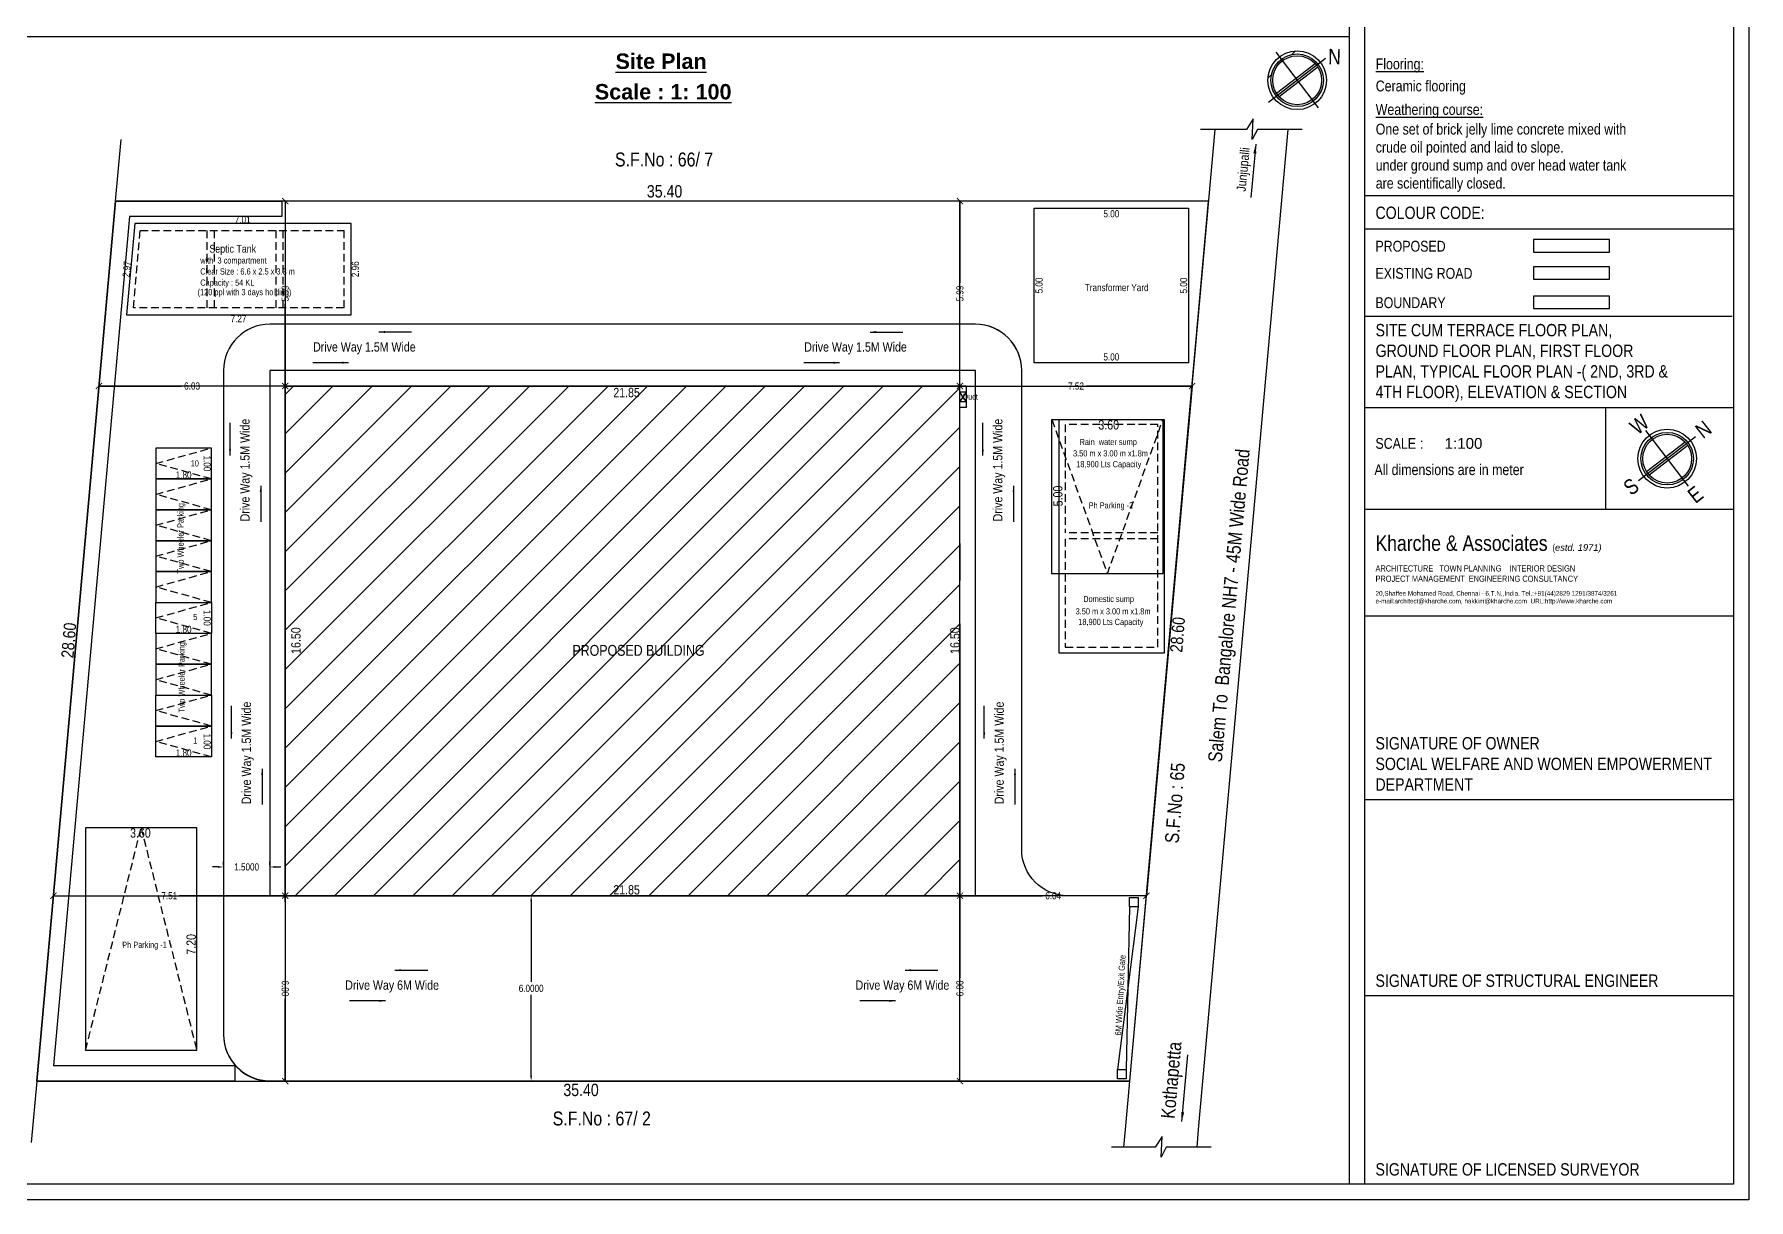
# Model space of a CAD drawing. Header units: metres. Extents: x -488 to 19274, y 1106 to 2071.
# Drawn here: x 19175.9 to 19231.4, y 1106.4 to 1144.2 of the extents above; entities that cross this region are included whole.
import ezdxf

# ---------------------------------------------------------------- set-up
doc = ezdxf.new("R2010")
doc.units = ezdxf.units.M
doc.header["$MEASUREMENT"] = 0
doc.linetypes.add('HIDDEN', pattern=[0.375, 0.25, -0.125])
for name, color, linetype in [('0 @ 1 (2)', 7, 'Continuous'), ('BLK_1_LVL_0_BLDG_FOOT_PRINT', 1, 'Continuous'), ('BLK_1_LVL_0_FRONT_SETBACK', 2, 'Continuous'), ('BLK_1_LVL_0_FRONT_SETBACK @ 1', 2, 'Continuous'), ('BLK_1_LVL_0_REAR_SETBACK', 11, 'Continuous'), ('BLK_1_LVL_0_REAR_SETBACK @ 1', 11, 'Continuous'), ('BLK_1_LVL_0_SIDE_SETBACK1', 171, 'Continuous'), ('BLK_1_LVL_0_SIDE_SETBACK1 @ 1', 171, 'Continuous'), ('BLK_1_LVL_0_SIDE_SETBACK2', 102, 'Continuous'), ('BLK_1_LVL_0_SIDE_SETBACK2 @ 1', 102, 'Continuous'), ('DRIVE_WAY', 255, 'Continuous'), ('PER_AISLE_WIDTH', 5, 'Continuous'), ('PLOT_BOUNDARY', 70, 'Continuous'), ('RWH', 130, 'Continuous'), ('SEPTIC_TANK', 146, 'Continuous'), ('SURRENDER_ROAD_WIDTH', 2, 'Continuous'), ('TRANSFORMER_YARD', 7, 'Continuous'), ('WALL', 251, 'Continuous')]:
    doc.layers.add(name, color=color, linetype=linetype)
doc.layers.add('A-WALL', color=7, linetype='Continuous', lineweight=30)
doc.layers.add('LOCATION_PLAN', color=7, linetype='Continuous', lineweight=0)
for name, color, linetype, plot in [('ANGULAR_PARKING_SLOT_1', 6, 'Continuous', False), ('BLK_1_COVERED_AREA', 140, 'Continuous', False), ('TWO_WHEELER_DRIVE_WAY', 6, 'Continuous', False), ('TWO_WHEELER_PARKING', 2, 'Continuous', False)]:
    doc.layers.add(name, color=color, linetype=linetype, plot=plot)
doc.styles.add('CODE', font='swissc.ttf', dxfattribs={"height": 0.25})
doc.styles.get("Standard").update_dxf_attribs({"font": 'swissc.ttf', "height": 0.23})
doc.dimstyles.new('OUTER', dxfattribs={"dimscale": 0, "dimtxt": 0.3, "dimasz": 0.18, "dimexe": 0.18, "dimexo": 0.0625, "dimgap": 0.09, "dimtad": 0, "dimzin": 0, "dimdsep": 46, "dimtxsty": 'CODE', "dimcen": 0.09, "dimse1": 1, "dimse2": 1, "dimclrd": 8, "dimclrt": 1, "dimadec": 0, "dimazin": 0, "dimtfac": 1, "dimtofl": 0, "dimtmove": 0, "dimatfit": 3, "dimfxl": 0, "dimtolj": 1, "dimtzin": 0, "dimarcsym": 0})
doc.dimstyles.get("Standard").update_dxf_attribs({"dimtxt": 1, "dimasz": 0.18, "dimexe": 0.18, "dimexo": 0.0625, "dimgap": 0.09, "dimtad": 0, "dimtih": 1, "dimtoh": 1, "dimdec": 4, "dimzin": 0, "dimdsep": 46, "dimtxsty": 'Standard', "dimcen": 0.09, "dimadec": 0, "dimazin": 0, "dimtfac": 1, "dimtdec": 4, "dimtofl": 0, "dimtmove": 0, "dimatfit": 3, "dimfxl": 0, "dimtolj": 1, "dimtzin": 0, "dimarcsym": 0})
doc.dimstyles.new('STANDARD$0', dxfattribs={"dimtxt": 7, "dimasz": 3, "dimexe": 3, "dimexo": 1, "dimgap": 1.5, "dimtad": 1, "dimdec": 1, "dimzin": 1, "dimdsep": 46, "dimlunit": 4, "dimtxsty": 'Standard', "dimblk": 'OBLIQUE', "dimcen": 0.09375, "dimdle": 1, "dimclrd": 8, "dimclre": 8, "dimclrt": 7, "dimadec": 1, "dimazin": 0, "dimtfac": 1, "dimtdec": 1, "dimtix": 1, "dimtmove": 2, "dimatfit": 3, "dimldrblk": 'ARCHTICK', "dimfxl": 0, "dimfrac": 2, "dimtolj": 1, "dimtzin": 0, "dimarcsym": 0})
pattern_1 = [(29.0937, (-643.845, 371.846), (-6.01406, 10.8079), [])]

# ---------------------------------------------------------------- blocks, each defined once
blk = doc.blocks.new('zw$BBE0')
at = {"layer": 'WALL'}
h = blk.add_hatch(dxfattribs=at)
h.set_pattern_fill('ANSI31', color=256, scale=98.947954, angle=344.0937)
h.set_pattern_definition(pattern_1)
h.paths.add_polyline_path([(1.987, 0.798, 1), (0.16, 1.319, 1)])
h.paths.add_polyline_path([(1.892, 0.825, 1), (0.256, 1.292, 1)], flags=16)
h.paths.add_polyline_path([(1.835, 0.842, 1), (0.313, 1.276, 1)], flags=0)
h = blk.add_hatch(dxfattribs=at)
h.set_pattern_fill('ANSI31', color=256, scale=98.947954, angle=344.0937)
h.set_pattern_definition(pattern_1)
h.paths.add_polyline_path([(0.33, 0.789), (1.059, 1.085), (1.07, 1.057), (0.34, 0.761, -0.009377)])
h.paths.add_polyline_path([(0.34, 0.761), (1.07, 1.057), (1.081, 1.03), (0.352, 0.734, -0.009377)])
h.paths.add_polyline_path([(0.285, 0.739), (0.34, 0.761, 0.009377), (0.352, 0.734), (0.297, 0.711, -0.008723)])
h.paths.add_polyline_path([(0.275, 0.766), (0.33, 0.789, 0.009377), (0.34, 0.761), (0.285, 0.739, -0.008723)])
for p, q in [((0.651, 2.105), (1.493, 0)), ((0, 0.623), (2.162, 1.5)), ((0.317, 0.826), (1.779, 1.419)), ((0.369, 0.698), (1.831, 1.291))]:
    blk.add_line(p, q, dxfattribs=at)
for radius in [0.95, 0.851, 0.792]:
    blk.add_circle((1.074, 1.059), radius, dxfattribs=at)
blk = doc.blocks.new('*D173')
at = {"layer": 'Defpoints', "color": 0}
for p in [(19191.921, 1116.279), (19191.921, 1110.279), (19191.985, 1110.279)]:
    blk.add_point(p, dxfattribs=at)
at = {"layer": 'DRIVE_WAY', "color": 0, "lineweight": -2}
for p, q in [((19191.984, 1116.279), (19192.165, 1116.279)), ((19191.985, 1116.099), (19191.985, 1113.488)), ((19191.985, 1110.459), (19191.985, 1113.071)), ((19191.984, 1110.279), (19192.165, 1110.279))]:
    blk.add_line(p, q, dxfattribs=at)
at = {"layer": 'DRIVE_WAY', "color": 0}
for points in [[(19191.955, 1116.099), (19192.015, 1116.099), (19191.985, 1116.279)], [(19191.955, 1110.459), (19192.015, 1110.459), (19191.985, 1110.279)]]:
    blk.add_solid(points, dxfattribs=at)
at = {"layer": 'DRIVE_WAY', "color": 0, "insert": (19191.985, 1113.279), "char_height": 0.23, "attachment_point": 5}
blk.add_mtext('\\A1;6.0000', dxfattribs=at)
blk = doc.blocks.new('_ArchTick')
at = {"const_width": 0.15}
blk.add_lwpolyline([(-0.5, -0.5), (0.5, 0.5)], dxfattribs=at)
blk = doc.blocks.new('*D277')
at = {"layer": 'BLK_1_LVL_0_SIDE_SETBACK2', "color": 0, "lineweight": -2}
for p, q in [((19184.021, 1116.279), (19184.021, 1113.622)), ((19184.021, 1110.279), (19184.021, 1112.937))]:
    blk.add_line(p, q, dxfattribs=at)
at = {"layer": 'Defpoints', "color": 0}
for p in [(19184.021, 1116.279), (19184.021, 1110.279), (19184.021, 1110.279)]:
    blk.add_point(p, dxfattribs=at)
at = {"layer": 'BLK_1_LVL_0_SIDE_SETBACK2', "color": 0, "lineweight": -2, "xscale": 0.2, "yscale": 0.2, "zscale": 0.2}
for p, rotation in [((19184.021, 1116.279), 90.00005907077683), ((19184.021, 1110.279), 270.0000590707769)]:
    blk.add_blockref('_ArchTick', p, dxfattribs=dict(at, rotation=rotation))
at = {"layer": 'BLK_1_LVL_0_SIDE_SETBACK2', "color": 0, "insert": (19184.021, 1113.279), "char_height": 0.23, "attachment_point": 5, "rotation": 270.0001}
blk.add_mtext('\\A1;6.00', dxfattribs=at)
blk = doc.blocks.new('*D278')
at = {"layer": 'BLK_1_LVL_0_SIDE_SETBACK2', "color": 0, "lineweight": -2}
for p, q in [((19205.871, 1116.28), (19205.871, 1113.622)), ((19205.871, 1110.28), (19205.871, 1112.937))]:
    blk.add_line(p, q, dxfattribs=at)
at = {"layer": 'Defpoints', "color": 0}
for p in [(19205.871, 1116.28), (19205.871, 1110.28), (19205.871, 1110.28)]:
    blk.add_point(p, dxfattribs=at)
at = {"layer": 'BLK_1_LVL_0_SIDE_SETBACK2', "color": 0, "lineweight": -2, "xscale": 0.2, "yscale": 0.2, "zscale": 0.2}
for p, rotation in [((19205.871, 1116.28), 90), ((19205.871, 1110.28), 270)]:
    blk.add_blockref('_ArchTick', p, dxfattribs=dict(at, rotation=rotation))
at = {"layer": 'BLK_1_LVL_0_SIDE_SETBACK2', "color": 0, "insert": (19205.871, 1113.28), "char_height": 0.23, "attachment_point": 5, "rotation": 90}
blk.add_mtext('\\A1;6.00', dxfattribs=at)
blk = doc.blocks.new('*D279')
at = {"layer": 'BLK_1_LVL_0_FRONT_SETBACK', "color": 0, "lineweight": -2}
for p, q in [((19205.871, 1116.279), (19208.548, 1116.279)), ((19211.91, 1116.279), (19209.233, 1116.279))]:
    blk.add_line(p, q, dxfattribs=at)
at = {"layer": 'Defpoints', "color": 0}
for p in [(19205.871, 1116.279), (19211.91, 1116.279), (19211.91, 1116.279)]:
    blk.add_point(p, dxfattribs=at)
at = {"layer": 'BLK_1_LVL_0_FRONT_SETBACK', "color": 0, "lineweight": -2, "xscale": 0.2, "yscale": 0.2, "zscale": 0.2}
for p, rotation in [((19205.871, 1116.279), 179.9997864205423), ((19211.91, 1116.279), 359.9997864205421)]:
    blk.add_blockref('_ArchTick', p, dxfattribs=dict(at, rotation=rotation))
at = {"layer": 'BLK_1_LVL_0_FRONT_SETBACK', "color": 0, "insert": (19208.891, 1116.279), "char_height": 0.23, "attachment_point": 5, "rotation": 359.9998}
blk.add_mtext('\\A1;6.04', dxfattribs=at)
blk = doc.blocks.new('*D280')
at = {"layer": 'BLK_1_LVL_0_FRONT_SETBACK', "color": 0, "lineweight": -2}
for p, q in [((19205.871, 1132.779), (19209.287, 1132.779)), ((19213.388, 1132.779), (19209.972, 1132.779))]:
    blk.add_line(p, q, dxfattribs=at)
at = {"layer": 'Defpoints', "color": 0}
for p in [(19205.871, 1132.779), (19213.388, 1132.779), (19213.388, 1132.779)]:
    blk.add_point(p, dxfattribs=at)
at = {"layer": 'BLK_1_LVL_0_FRONT_SETBACK', "color": 0, "lineweight": -2, "xscale": 0.2, "yscale": 0.2, "zscale": 0.2, "rotation": 180}
blk.add_blockref('_ArchTick', (19205.871, 1132.779), dxfattribs=at)
at = {"layer": 'BLK_1_LVL_0_FRONT_SETBACK', "color": 0, "lineweight": -2, "xscale": 0.2, "yscale": 0.2, "zscale": 0.2}
blk.add_blockref('_ArchTick', (19213.388, 1132.779), dxfattribs=at)
at = {"layer": 'BLK_1_LVL_0_FRONT_SETBACK', "color": 0, "insert": (19209.63, 1132.779), "char_height": 0.23, "attachment_point": 5}
blk.add_mtext('\\A1;7.52', dxfattribs=at)
blk = doc.blocks.new('*D281')
at = {"layer": 'BLK_1_LVL_0_SIDE_SETBACK1', "color": 0, "lineweight": -2}
for p, q in [((19205.871, 1138.765), (19205.871, 1136.115)), ((19205.871, 1132.779), (19205.871, 1135.429))]:
    blk.add_line(p, q, dxfattribs=at)
at = {"layer": 'Defpoints', "color": 0}
for p in [(19205.871, 1138.765), (19205.871, 1138.765), (19205.871, 1132.779)]:
    blk.add_point(p, dxfattribs=at)
at = {"layer": 'BLK_1_LVL_0_SIDE_SETBACK1', "color": 0, "lineweight": -2, "xscale": 0.2, "yscale": 0.2, "zscale": 0.2}
for p, rotation in [((19205.871, 1138.765), 90), ((19205.871, 1132.779), 270)]:
    blk.add_blockref('_ArchTick', p, dxfattribs=dict(at, rotation=rotation))
at = {"layer": 'BLK_1_LVL_0_SIDE_SETBACK1', "color": 0, "insert": (19205.871, 1135.772), "char_height": 0.23, "attachment_point": 5, "rotation": 90}
blk.add_mtext('\\A1;5.99', dxfattribs=at)
blk = doc.blocks.new('*D282')
at = {"layer": 'BLK_1_LVL_0_SIDE_SETBACK1', "color": 0, "lineweight": -2}
for p, q in [((19184.021, 1138.765), (19184.021, 1136.115)), ((19184.021, 1132.779), (19184.021, 1135.429))]:
    blk.add_line(p, q, dxfattribs=at)
at = {"layer": 'Defpoints', "color": 0}
for p in [(19184.021, 1138.765), (19184.021, 1138.765), (19184.021, 1132.779)]:
    blk.add_point(p, dxfattribs=at)
at = {"layer": 'BLK_1_LVL_0_SIDE_SETBACK1', "color": 0, "lineweight": -2, "xscale": 0.2, "yscale": 0.2, "zscale": 0.2}
for p, rotation in [((19184.021, 1138.765), 90), ((19184.021, 1132.779), 270)]:
    blk.add_blockref('_ArchTick', p, dxfattribs=dict(at, rotation=rotation))
at = {"layer": 'BLK_1_LVL_0_SIDE_SETBACK1', "color": 0, "insert": (19184.021, 1135.772), "char_height": 0.23, "attachment_point": 5, "rotation": 90}
blk.add_mtext('\\A1;5.99', dxfattribs=at)
blk = doc.blocks.new('*D283')
at = {"layer": 'BLK_1_LVL_0_REAR_SETBACK', "color": 0, "lineweight": -2}
for p, q in [((19177.988, 1132.779), (19180.663, 1132.779)), ((19184.021, 1132.779), (19181.347, 1132.779))]:
    blk.add_line(p, q, dxfattribs=at)
at = {"layer": 'Defpoints', "color": 0}
for p in [(19177.988, 1132.779), (19177.988, 1132.779), (19184.021, 1132.779)]:
    blk.add_point(p, dxfattribs=at)
at = {"layer": 'BLK_1_LVL_0_REAR_SETBACK', "color": 0, "lineweight": -2, "xscale": 0.2, "yscale": 0.2, "zscale": 0.2, "rotation": 180}
blk.add_blockref('_ArchTick', (19177.988, 1132.779), dxfattribs=at)
at = {"layer": 'BLK_1_LVL_0_REAR_SETBACK', "color": 0, "lineweight": -2, "xscale": 0.2, "yscale": 0.2, "zscale": 0.2}
blk.add_blockref('_ArchTick', (19184.021, 1132.779), dxfattribs=at)
at = {"layer": 'BLK_1_LVL_0_REAR_SETBACK', "color": 0, "insert": (19181.005, 1132.779), "char_height": 0.23, "attachment_point": 5}
blk.add_mtext('\\A1;6.03', dxfattribs=at)
blk = doc.blocks.new('*D284')
at = {"layer": 'BLK_1_LVL_0_REAR_SETBACK', "color": 0, "lineweight": -2}
for p, q in [((19176.51, 1116.28), (19179.943, 1116.28)), ((19184.021, 1116.28), (19180.588, 1116.28))]:
    blk.add_line(p, q, dxfattribs=at)
at = {"layer": 'Defpoints', "color": 0}
for p in [(19176.51, 1116.28), (19176.51, 1116.28), (19184.021, 1116.28)]:
    blk.add_point(p, dxfattribs=at)
at = {"layer": 'BLK_1_LVL_0_REAR_SETBACK', "color": 0, "lineweight": -2, "xscale": 0.2, "yscale": 0.2, "zscale": 0.2}
for p, rotation in [((19176.51, 1116.28), 179.9996155338684), ((19184.021, 1116.28), 359.9996155338685)]:
    blk.add_blockref('_ArchTick', p, dxfattribs=dict(at, rotation=rotation))
at = {"layer": 'BLK_1_LVL_0_REAR_SETBACK', "color": 0, "insert": (19180.266, 1116.28), "char_height": 0.23, "attachment_point": 5, "rotation": 359.9996}
blk.add_mtext('\\A1;7.51', dxfattribs=at)
blk = doc.blocks.new('*D533')
at = {"layer": 'Defpoints', "color": 0}
for p in [(19182.021, 1117.211), (19183.521, 1117.211), (19183.521, 1117.211)]:
    blk.add_point(p, dxfattribs=at)
at = {"layer": 'TWO_WHEELER_DRIVE_WAY', "color": 0, "lineweight": -2}
for p, q in [((19181.841, 1117.211), (19181.661, 1117.211)), ((19182.021, 1117.273), (19182.021, 1117.391)), ((19183.521, 1117.273), (19183.521, 1117.391)), ((19183.701, 1117.211), (19183.881, 1117.211))]:
    blk.add_line(p, q, dxfattribs=at)
at = {"layer": 'TWO_WHEELER_DRIVE_WAY', "color": 0}
for points in [[(19181.841, 1117.241), (19181.841, 1117.181), (19182.021, 1117.211)], [(19183.701, 1117.241), (19183.701, 1117.181), (19183.521, 1117.211)]]:
    blk.add_solid(points, dxfattribs=at)
at = {"layer": 'TWO_WHEELER_DRIVE_WAY', "color": 0, "insert": (19182.771, 1117.211), "char_height": 0.23, "attachment_point": 5}
blk.add_mtext('\\A1;1.5000', dxfattribs=at)

msp = doc.modelspace()

# ---------------------------------------------------------------- hatches: boundary and pattern name
at = {"lineweight": -2}
h = msp.add_hatch(dxfattribs=at)
h.set_pattern_fill('ANSI31', scale=7.2)
h.set_pattern_definition([(45, (539.2409, -101.7478), (-0.636396103, 0.636396103), [])])
h.paths.add_polyline_path([(19184.02135, 1132.77948), (19184.02135, 1131.82948), (19184.02135, 1130.32948), (19184.02135, 1129.57948), (19184.02135, 1128.37948), (19184.02135, 1126.87948), (19184.02135, 1126.07948), (19184.02135, 1125.47948), (19184.02135, 1123.97948), (19184.02135, 1121.87948), (19184.02135, 1120.37948), (19184.02135, 1119.57948), (19184.02135, 1118.97948), (19184.02135, 1117.47948), (19184.02135, 1116.27948), (19205.87135, 1116.27948), (19205.87135, 1118.27948), (19205.87135, 1118.47948), (19205.87135, 1119.67948), (19205.87135, 1120.95448), (19205.87135, 1121.55448), (19205.87135, 1122.97948), (19205.87135, 1132.27948), (19205.87135, 1132.27948), (19205.87135, 1132.57948), (19205.87135, 1132.77948), (19204.67135, 1132.77948)])
h.paths.add_polyline_path([(19193.2042, 1123.84144), (19197.31761, 1123.84144), (19197.31761, 1124.57439), (19193.2042, 1124.57439)], flags=24)
h.paths.add_polyline_path([(19206.02619, 1124.00907), (19206.02619, 1125.05361), (19205.39794, 1125.05361), (19205.39794, 1124.00907)], flags=9)
h.paths.add_polyline_path([(19184.68382, 1124.00907), (19184.68382, 1125.05361), (19184.05557, 1125.05361), (19184.05557, 1124.00907)], flags=24)
h.paths.add_polyline_path([(19194.55463, 1116.15299), (19195.59917, 1116.15299), (19195.59917, 1116.78124), (19194.55463, 1116.78124)], flags=9)
h.paths.add_polyline_path([(19194.55463, 1132.24945), (19195.59917, 1132.24945), (19195.59917, 1132.8777), (19194.55463, 1132.8777)], flags=9)

# ---------------------------------------------------------------- linework, layer by layer
for p, q in [((19218.48338, 1106.93744), (19218.48338, 1181.70198)), ((19218.98079, 1106.93744), (19218.98079, 1181.52553)), ((19178.52418, 1138.76539), (19178.70264, 1140.75741)), ((19218.98079, 1138.94756), (19230.91869, 1138.94756)), ((19218.98079, 1137.86926), (19230.91869, 1137.86926)), ((19218.98079, 1135.0448), (19230.88319, 1135.0448)), ((19184.02135, 1132.77948), (19190.22135, 1132.77948)), ((19184.02135, 1131.82948), (19184.02135, 1132.77948)), ((19191.72135, 1132.77948), (19190.22135, 1132.77948)), ((19191.72135, 1132.77948), (19192.72135, 1132.77948)), ((19191.72135, 1132.77948), (19191.92135, 1132.77948)), ((19192.72135, 1132.77948), (19193.32135, 1132.77948)), ((19193.32135, 1132.77948), (19194.37135, 1132.77948)), ((19195.57135, 1132.77948), (19194.37135, 1132.77948)), ((19195.57135, 1132.77948), (19195.77135, 1132.77948)), ((19196.97135, 1132.77948), (19195.77135, 1132.77948)), ((19196.97135, 1132.77948), (19197.77135, 1132.77948)), ((19197.57135, 1132.77948), (19197.17135, 1132.77948)), ((19197.77135, 1132.77948), (19198.97135, 1132.77948)), ((19198.97135, 1132.77948), (19200.27135, 1132.77948)), ((19200.27135, 1132.77948), (19201.77135, 1132.77948)), ((19203.17135, 1132.77948), (19201.77135, 1132.77948)), ((19203.17135, 1132.77948), (19204.67135, 1132.77948)), ((19206.07135, 1132.77948), (19204.67135, 1132.77948)), ((19206.07135, 1132.77948), (19206.07135, 1132.57948)), ((19206.07135, 1132.27948), (19205.87135, 1132.57948)), ((19206.07135, 1132.57948), (19205.87135, 1132.27948)), ((19206.07135, 1132.57948), (19205.87135, 1132.57948)), ((19205.87135, 1132.27948), (19205.87135, 1132.57948)), ((19205.87135, 1132.27948), (19206.07135, 1132.27948)), ((19206.07135, 1132.57948), (19206.07135, 1132.27948)), ((19206.07135, 1132.27948), (19206.07135, 1132.07948)), ((19184.02135, 1130.32948), (19184.02135, 1131.82948)), ((19206.07135, 1132.07948), (19205.87135, 1132.07948)), ((19205.87135, 1131.37948), (19205.87135, 1132.07948)), ((19218.98079, 1132.08079), (19230.91869, 1132.08079)), ((19205.87135, 1129.87948), (19205.87135, 1131.37948)), ((19229.69332, 1131.13633), (19227.84699, 1129.70993)), ((19229.46461, 1129.53376), (19228.08791, 1131.3348)), ((19229.35776, 1130.96462), (19228.1096, 1130.00034)), ((19229.44246, 1130.85499), (19228.1943, 1129.89071)), ((19184.02135, 1130.32948), (19184.02135, 1129.57948)), ((19205.87135, 1127.67948), (19205.87135, 1129.87948)), ((19184.02135, 1129.57948), (19184.02135, 1128.37948)), ((19218.98079, 1128.79231), (19230.91869, 1128.79231)), ((19184.02135, 1128.37948), (19184.02135, 1126.87948)), ((19205.87135, 1127.67948), (19205.87135, 1126.47948)), ((19184.02135, 1126.87948), (19184.02135, 1126.07948)), ((19184.02135, 1125.47948), (19184.02135, 1126.27948)), ((19205.87135, 1126.27948), (19205.87135, 1126.47948)), ((19205.87135, 1125.07948), (19205.87135, 1126.27948)), ((19184.02135, 1123.97948), (19184.02135, 1125.47948)), ((19205.87135, 1125.07948), (19205.87135, 1123.57948)), ((19218.98079, 1125.33642), (19230.91869, 1125.33642)), ((19184.02135, 1121.87948), (19184.02135, 1123.97948)), ((19205.87135, 1123.57948), (19205.87135, 1122.97948)), ((19205.87135, 1122.97948), (19205.87135, 1121.55448)), ((19184.02135, 1121.87948), (19184.02135, 1120.37948)), ((19205.87135, 1121.55448), (19205.87135, 1120.95448)), ((19205.87135, 1120.95448), (19205.87135, 1119.67948)), ((19184.02135, 1120.37948), (19184.02135, 1119.57948)), ((19184.02135, 1118.97948), (19184.02135, 1119.77948)), ((19205.87135, 1119.67948), (19205.87135, 1118.47948)), ((19218.98079, 1119.38913), (19230.91869, 1119.38913)), ((19184.02135, 1117.47948), (19184.02135, 1118.97948)), ((19205.87135, 1118.47948), (19205.87135, 1118.27948)), ((19205.87135, 1118.27948), (19205.87135, 1116.27948)), ((19205.87135, 1116.47948), (19205.87135, 1118.27948)), ((19184.02135, 1116.27948), (19184.02135, 1117.47948)), ((19184.02135, 1116.27948), (19184.82135, 1116.27948)), ((19184.82135, 1116.27948), (19186.32135, 1116.27948)), ((19186.32135, 1116.27948), (19190.22135, 1116.27948)), ((19191.72135, 1116.27948), (19190.22135, 1116.27948)), ((19191.72135, 1116.27948), (19191.92135, 1116.27948)), ((19196.97135, 1116.27948), (19197.57135, 1116.27948)), ((19196.97135, 1116.27948), (19196.97135, 1116.27948)), ((19199.07135, 1116.27948), (19197.37135, 1116.27948)), ((19205.87135, 1116.27948), (19199.87135, 1116.27948)), ((19211.63986, 1115.92327), (19210.97424, 1110.64983)), ((19211.35951, 1115.92327), (19211.25459, 1110.64983)), ((19218.98079, 1113.04874), (19230.91869, 1113.04874)), ((19175.9721, 1110.27948), (19175.79364, 1108.28746))]:
    msp.add_line(p, q)
at = {"linetype": 'HIDDEN'}
for p, q in [((19184.02135, 1116.07948), (19184.02135, 1116.27948)), ((19205.87135, 1116.07948), (19205.87135, 1116.27948))]:
    msp.add_line(p, q, dxfattribs=at)
for points in [[(19087.0003, 1106.44003), (19087.0003, 1181.70198), (19231.41611, 1181.70198), (19231.41611, 1106.44003), (19087.0003, 1106.44003)], [(19173.42073, 1106.93744), (19173.42073, 1144.09568), (19218.48338, 1144.09568)], [(19226.78022, 1132.08079), (19226.78022, 1128.79231)]]:
    msp.add_lwpolyline(points)
for points in [[(19224.4414, 1137.11339), (19226.90857, 1137.11339), (19226.90857, 1137.51655), (19224.4414, 1137.51655)], [(19224.4414, 1136.23456), (19226.90857, 1136.23456), (19226.90857, 1136.63771), (19224.4414, 1136.63771)], [(19224.4414, 1135.28524), (19226.90857, 1135.28524), (19226.90857, 1135.6884), (19224.4414, 1135.6884)], [(19211.35951, 1116.2244), (19211.63986, 1116.2244), (19211.63986, 1115.92327), (19211.35951, 1115.92327)], [(19210.97424, 1110.64983), (19211.25459, 1110.64983), (19211.25459, 1110.3487), (19210.97424, 1110.3487)]]:
    msp.add_lwpolyline(points, close=True)
at = {"ltscale": 400}
msp.add_lwpolyline([(19211.3721, 1110.27948), (19211.90965, 1116.27948), (19209.37135, 1116.27948, -0.41421336), (19207.87135, 1117.77948), (19207.87135, 1133.27948, 0.41421356), (19206.37135, 1134.77948), (19183.52135, 1134.77948, 0.41421356), (19182.02135, 1133.27948), (19182.02135, 1111.77948, 0.41421356), (19183.52135, 1110.27948)], format="xyb", close=True, dxfattribs=at)
at = {"linetype": 'HIDDEN'}
for points in [[(19208.84588, 1131.69656), (19210.64588, 1126.69656), (19212.44588, 1131.69656)], [(19181.63057, 1129.77254), (19179.83057, 1130.27254), (19181.63057, 1130.77254)], [(19181.63057, 1128.77254), (19179.83057, 1129.27254), (19181.63057, 1129.77254)], [(19181.63057, 1127.77254), (19179.83057, 1128.27254), (19181.63057, 1128.77254)], [(19181.63057, 1126.77254), (19179.83057, 1127.27254), (19181.63057, 1127.77254)], [(19181.63057, 1125.77254), (19179.83057, 1126.27254), (19181.63057, 1126.77254)], [(19181.63057, 1124.77254), (19179.83057, 1125.27254), (19181.63057, 1125.77254)], [(19181.63057, 1123.77254), (19179.83057, 1124.27254), (19181.63057, 1124.77254)], [(19181.63057, 1122.77254), (19179.83057, 1123.27254), (19181.63057, 1123.77254)], [(19181.63057, 1121.77254), (19179.83057, 1122.27254), (19181.63057, 1122.77254)], [(19181.63057, 1120.77254), (19179.83057, 1121.27254), (19181.63057, 1121.77254)], [(19177.55333, 1111.2814), (19179.35333, 1118.4814), (19181.15333, 1111.2814)]]:
    msp.add_lwpolyline(points, dxfattribs=at)
for radius in [0.95, 0.85104, 0.79166]:
    msp.add_circle((19228.77603, 1130.42767), radius)
at = {"layer": 'A-WALL', "linetype": 'HIDDEN'}
for p, q in [((19179.10386, 1135.31302), (19179.32783, 1137.81302)), ((19179.32783, 1137.81302), (19185.92521, 1137.81302)), ((19181.49521, 1135.31302), (19181.49521, 1137.81302)), ((19181.72521, 1135.31302), (19181.72521, 1137.81302)), ((19183.72521, 1135.31302), (19183.72521, 1137.81302)), ((19183.95521, 1135.31302), (19183.95521, 1137.81302)), ((19185.92521, 1135.31302), (19185.92521, 1137.81302)), ((19185.92521, 1135.31302), (19179.10386, 1135.31302)), ((19209.2844, 1131.53086), (19209.2844, 1128.03086)), ((19212.2844, 1131.53086), (19209.2844, 1131.53086)), ((19209.2844, 1127.83086), (19209.2844, 1124.33086)), ((19209.2844, 1124.33086), (19212.2844, 1124.33086))]:
    msp.add_line(p, q, dxfattribs=at)
for points in [[(19212.2844, 1124.33086), (19212.2844, 1131.53086)], [(19212.2844, 1128.03086), (19209.2844, 1128.03086)], [(19212.2844, 1127.83086), (19209.2844, 1127.83086)]]:
    msp.add_lwpolyline(points, dxfattribs=at)
at = {"layer": 'ANGULAR_PARKING_SLOT_1', "ltscale": 400}
for points in [[(19212.44588, 1126.69656), (19208.84588, 1126.69656), (19208.84588, 1131.69656), (19212.44588, 1131.69656)], [(19181.15333, 1118.4814), (19177.55333, 1118.4814), (19177.55333, 1111.2814), (19181.15333, 1111.2814)]]:
    msp.add_lwpolyline(points, close=True, dxfattribs=at)
at = {"layer": 'BLK_1_COVERED_AREA'}
msp.add_lwpolyline([(19205.87135, 1132.77948), (19184.02135, 1132.77948), (19184.02135, 1116.27948), (19205.87135, 1116.27948)], close=True, dxfattribs=at)
at = {"layer": 'BLK_1_LVL_0_BLDG_FOOT_PRINT', "ltscale": 400}
msp.add_lwpolyline([(19205.87135, 1132.77948), (19184.02135, 1132.77948), (19184.02135, 1116.27948), (19205.87135, 1116.27948)], close=True, dxfattribs=at)
at = {"layer": 'BLK_1_LVL_0_FRONT_SETBACK'}
msp.add_lwpolyline([(19205.87137, 1132.77948), (19213.38789, 1132.77948), (19211.90965, 1116.27948), (19205.87137, 1116.27948), (19205.87137, 1132.77948)], close=True, dxfattribs=at)
at = {"layer": 'BLK_1_LVL_0_REAR_SETBACK'}
msp.add_lwpolyline([(19184.02135, 1132.77948), (19177.98789, 1132.77948), (19176.50965, 1116.27948), (19184.02135, 1116.27948), (19184.02135, 1132.77948)], close=True, dxfattribs=at)
at = {"layer": 'BLK_1_LVL_0_SIDE_SETBACK1'}
msp.add_lwpolyline([(19205.87137, 1132.77948), (19205.87135, 1138.76539), (19184.02135, 1138.76539), (19184.02135, 1132.77948), (19205.87137, 1132.77948)], close=True, dxfattribs=at)
at = {"layer": 'BLK_1_LVL_0_SIDE_SETBACK2'}
msp.add_lwpolyline([(19184.02135, 1116.27948), (19184.02135, 1110.27948), (19205.87135, 1110.27948), (19205.87137, 1116.2795), (19184.02135, 1116.27951)], close=True, dxfattribs=at)
at = {"layer": 'DRIVE_WAY', "color": 255, "ltscale": 2}
msp.add_lwpolyline([(19211.3721, 1110.28948), (19211.90875, 1116.27948), (19209.37134, 1116.27948, -0.41421356), (19207.87134, 1117.77948), (19207.87135, 1133.27948, 0.41421376), (19206.37135, 1134.77948), (19183.52135, 1134.77948, 0.41421356), (19182.02135, 1133.27948), (19182.02135, 1111.78948, 0.41421356), (19183.52135, 1110.28948)], format="xyb", close=True, dxfattribs=at)
msp.add_lwpolyline([(19183.52135, 1116.27948), (19206.37135, 1116.27948), (19206.37135, 1133.27948), (19183.52135, 1133.27948), (19183.52135, 1116.27948)], close=True, dxfattribs=at)
at = {"layer": 'LOCATION_PLAN', "color": 7, "lineweight": -2}
msp.add_lwpolyline([(19230.91869, 1181.52553), (19230.91869, 1106.93744), (19087.49771, 1106.93744), (19087.49771, 1181.20457), (19218.48338, 1181.20457)], dxfattribs=at)
at = {"layer": 'PER_AISLE_WIDTH', "ltscale": 2}
msp.add_lwpolyline([(19211.3721, 1110.28948), (19211.90875, 1116.27948), (19209.37134, 1116.27948, -0.41421356), (19207.87134, 1117.77948), (19207.87135, 1133.27948, 0.41421376), (19206.37135, 1134.77948), (19183.52135, 1134.77948, 0.41421356), (19182.02135, 1133.27948), (19182.02135, 1111.78948, 0.41421356), (19183.52135, 1110.28948)], format="xyb", close=True, dxfattribs=at)
msp.add_lwpolyline([(19183.52135, 1116.27948), (19206.37135, 1116.27948), (19206.37135, 1133.27948), (19183.52135, 1133.27948), (19183.52135, 1116.27948)], close=True, dxfattribs=at)
at = {"layer": 'PLOT_BOUNDARY', "linetype": 'ByBlock'}
msp.add_lwpolyline([(19213.92418, 1138.76539), (19178.52418, 1138.76539), (19175.9721, 1110.27948), (19211.3721, 1110.27948), (19213.92418, 1138.76539)], close=True, dxfattribs=at)
at = {"layer": 'RWH'}
msp.add_lwpolyline([(19183.91506, 1138.26539), (19178.98138, 1138.26539), (19176.5189, 1110.77948), (19182.38639, 1110.77948), (19182.38639, 1110.27948), (19175.9721, 1110.27948), (19178.52418, 1138.76539), (19183.91506, 1138.76539)], close=True, dxfattribs=at)
at = {"layer": 'SEPTIC_TANK', "linetype": 'ByBlock'}
for points in [[(19178.88245, 1135.08302), (19186.15521, 1135.08302), (19186.15521, 1138.04302), (19179.14764, 1138.04302)], [(19212.4844, 1124.13086), (19209.0844, 1124.13086), (19209.0844, 1131.70035), (19212.4844, 1131.70035)]]:
    msp.add_lwpolyline(points, close=True, dxfattribs=at)
at = {"layer": 'SURRENDER_ROAD_WIDTH'}
for p, q in [((19211.23171, 1108.71243), (19214.13199, 1141.08494)), ((19216.49016, 1141.08494), (19213.58988, 1108.71243)), ((19211.18092, 1108.14555), (19211.23171, 1108.71243)), ((19213.58988, 1108.71243), (19213.53909, 1108.14555))]:
    msp.add_line(p, q, dxfattribs=at)
for points in [[(19216.95716, 1141.08494), (19215.50573, 1141.08494), (19215.33981, 1140.75552), (19215.36858, 1141.42695), (19215.14909, 1141.08494), (19213.65692, 1141.08494)], [(19214.0061, 1108.14555), (19212.55467, 1108.14555), (19212.38875, 1107.81613), (19212.41751, 1108.48757), (19212.19803, 1108.14555), (19210.77535, 1108.14555)]]:
    msp.add_lwpolyline(points, dxfattribs=at)
at = {"layer": 'TRANSFORMER_YARD'}
msp.add_lwpolyline([(19213.27433, 1138.53238), (19213.27433, 1133.53238), (19208.27433, 1133.53238), (19208.27433, 1138.53238)], close=True, dxfattribs=at)
at = {"layer": 'TWO_WHEELER_DRIVE_WAY', "ltscale": 2}
msp.add_lwpolyline([(19211.3721, 1110.28948), (19211.90875, 1116.27948), (19209.37134, 1116.27948, -0.41421356), (19207.87134, 1117.77948), (19207.87135, 1133.27948, 0.41421376), (19206.37135, 1134.77948), (19183.52135, 1134.77948, 0.41421356), (19182.02135, 1133.27948), (19182.02135, 1111.78948, 0.41421356), (19183.52135, 1110.28948)], format="xyb", close=True, dxfattribs=at)
msp.add_lwpolyline([(19183.52135, 1116.27948), (19206.37135, 1116.27948), (19206.37135, 1133.27948), (19183.52135, 1133.27948), (19183.52135, 1116.27948)], close=True, dxfattribs=at)
at = {"layer": 'TWO_WHEELER_PARKING', "linetype": 'Continuous'}
for points in [[(19179.83057, 1129.77254), (19181.63057, 1129.77254), (19181.63057, 1130.77254), (19179.83057, 1130.77254)], [(19179.83057, 1128.77254), (19181.63057, 1128.77254), (19181.63057, 1129.77254), (19179.83057, 1129.77254)], [(19179.83057, 1127.77254), (19181.63057, 1127.77254), (19181.63057, 1128.77254), (19179.83057, 1128.77254)], [(19179.83057, 1126.77254), (19181.63057, 1126.77254), (19181.63057, 1127.77254), (19179.83057, 1127.77254)], [(19179.83057, 1125.77254), (19181.63057, 1125.77254), (19181.63057, 1126.77254), (19179.83057, 1126.77254)], [(19179.83057, 1124.77254), (19179.83057, 1125.77254), (19181.63057, 1125.77254), (19181.63057, 1124.77254)], [(19179.83057, 1123.77254), (19181.63057, 1123.77254), (19181.63057, 1124.77254), (19179.83057, 1124.77254)], [(19179.83057, 1122.77254), (19181.63057, 1122.77254), (19181.63057, 1123.77254), (19179.83057, 1123.77254)], [(19179.83057, 1121.77254), (19179.83057, 1122.77254), (19181.63057, 1122.77254), (19181.63057, 1121.77254)], [(19179.83057, 1120.77254), (19179.83057, 1121.77254), (19181.63057, 1121.77254), (19181.63057, 1120.77254)]]:
    msp.add_lwpolyline(points, close=True, dxfattribs=at)

# ---------------------------------------------------------------- block references
at = {"rotation": 195.4326288991562}
msp.add_blockref('zw$BBE0', (19217.54714, 1143.98277), dxfattribs=at)

# ---------------------------------------------------------------- texts
for s, height, p in [('Septic Tank', 0.25, (19181.56445, 1137.09714)), ('with  3 compartment', 0.2, (19181.27046, 1136.74418)), ('Clear Size : 6.6 x 2.5 x 3.3 m', 0.2, (19181.27046, 1136.38883)), ('Capacity : 54 KL', 0.2, (19181.27046, 1136.02629)), ('(120 ppl with 3 days holding)', 0.2, (19181.18408, 1135.71933)), ('Rain  water sump', 0.2, (19209.74624, 1130.86855)), ('3.50 m x 3.00 m x1.8m', 0.2, (19209.53424, 1130.49997)), ('18,900 Lts Capacity', 0.2, (19209.63793, 1130.14972)), ('  Domestic sump', 0.2, (19209.73162, 1125.78725)), ('3.50 m x 3.00 m x1.8m', 0.2, (19209.61792, 1125.38574)), ('18,900 Lts Capacity', 0.2, (19209.7041, 1125.04258))]:
    msp.add_text(s, height=height).set_placement(p)
for s, insert, char_height, width, attachment_point in [('{\\fArial|b1|i0|c0|p34;\\LSite Plan}', (19194.71761, 1143.54281), 0.5, 3.9913358, 1), ('{\\LFlooring:}', (19219.33717, 1143.38171), 0.350035, 8.998531, 1), ('Ceramic flooring', (19219.33717, 1142.66659), 0.350035, 8.998531, 1), ('{\\fArial|b1|i0|c0|p34;\\LScale : 1: 100}', (19194.04755, 1142.55462), 0.5, 9.5499085, 1), ('{\\LWeathering course:}', (19219.33717, 1141.9056), 0.350035, 8.998531, 1), ('One set of brick jelly lime concrete mixed with\\Pcrude oil pointed and laid to slope.\\Punder ground sump and over head water tank\\Pare scientifically closed.', (19219.33717, 1141.27054), 0.350035, 10.7005027, 1), ('S.F.No : 66/ 7', (19194.69947, 1140.33693), 0.45, 6.9849078, 1), ('COLOUR CODE:', (19219.3279, 1138.58647), 0.40004, 12.6467577, 1), ('PROPOSED', (19219.3279, 1137.47951), 0.350035, 6.9055605, 1), ('EXISTING ROAD', (19219.3279, 1136.60068), 0.350035, 6.9055605, 1), ('Transformer Yard', (19209.91509, 1136.08097), 0.23, 3.8320968, 1), ('BOUNDARY', (19219.3279, 1135.65136), 0.350035, 6.9055605, 1), ('SITE CUM TERRACE FLOOR PLAN,\\PGROUND FLOOR PLAN, FIRST FLOOR \\PPLAN, TYPICAL FLOOR PLAN -( 2ND, 3RD & \\P4TH FLOOR), ELEVATION & SECTION', (19219.33115, 1134.78757), 0.40004, 12.6467577, 1), ('Drive Way 1.5M Wide', (19184.92256, 1134.1953), 0.3, 6.9849078, 1), ('Drive Way 1.5M Wide', (19200.82739, 1134.19364), 0.3, 6.9849078, 1), ('Duct', (19206.45329, 1132.33316), 0.2, 3.8320968, 9), ('SCALE {\\fArial|b0|i0|c0|p34;:     1:100}', (19219.3279, 1131.09665), 0.350035, 6.9055605, 1), ('10', (19180.95814, 1130.37538), 0.2, 3.8320968, 1), ('  All dimensions are in meter', (19219.07184, 1130.24677), 0.350035, 6.9055605, 1), ('Kharche & Associates {\\H0.433962x;(\\fArial|b0|i1|c0|p34;estd. 1971)', (19219.3279, 1127.94071), 0.4974127, 9.1521863, 1), ('ARCHITECTURE   TOWN PLANNING    INTERIOR DESIGN\\PPROJECT MANAGEMENT  ENGINEERING CONSULTANCY', (19219.33098, 1126.97458), 0.20002, 12.6467577, 1), ('\\A1;20,Shaffee Mohamed Road, Chennai - 6,T.N.,India. Tel.:+91(44)2829 1291/3874/3261\\Pe-mail:architect@kharche.com, hakkim@kharche.com  URL:http://www.kharche.com', (19219.33098, 1126.14172), 0.1492238, 12.6467577, 1), ('5', (19181.04016, 1125.40204), 0.2, 0.086026, 1), ('PROPOSED BUILDING', (19193.32284, 1124.39712), 0.35, 6.9849078, 1), ('1', (19181.04016, 1121.40204), 0.2, 0.086026, 1), ('SIGNATURE OF OWNER\\PSOCIAL WELFARE AND WOMEN EMPOWERMENT DEPARTMENT', (19219.3279, 1121.41517), 0.40004, 12.6467577, 1), ('Drive Way 6M Wide', (19185.96393, 1113.53629), 0.3, 6.9849078, 1), ('Drive Way 6M Wide', (19202.49057, 1113.53629), 0.3, 6.9849078, 1), ('SIGNATURE OF STRUCTURAL ENGINEER', (19219.3279, 1113.73042), 0.40004, 12.6467577, 1), ('S.F.No : 67/ 2', (19192.68221, 1109.2936), 0.45, 6.9849078, 1), ('SIGNATURE OF LICENSED SURVEYOR', (19219.3279, 1107.62194), 0.40004, 12.6467577, 1)]:
    msp.add_mtext(s, dxfattribs=dict(insert=insert, char_height=char_height, width=width, attachment_point=attachment_point))
for s, insert, char_height, width, attachment_point, rotation in [('N', (19217.80372, 1143.69558), 0.5, 12.578799, 1, 358.64819), ('Junjupalli', (19214.82205, 1139.09067), 0.3, 4.4379551, 1, 84.457911), ('Drive Way 1.5M Wide', (19182.56577, 1128.39698), 0.3, 6.9849078, 1, 90), ('Drive Way 1.5M Wide', (19206.94586, 1128.39698), 0.3, 6.9849078, 1, 90), ('W', (19227.50986, 1131.56428), 0.49741, 4.9691301, 1, 38.23107), ('N', (19229.63238, 1131.4408), 0.49741, 4.9691301, 1, 38.23107), ('Salem To  Bangalore NH7 - 45M Wide Road', (19213.90238, 1120.62896), 0.45, 13.4495473, 1, 84.880498), ('S', (19227.30268, 1129.60091), 0.49741, 4.9691301, 1, 38.23107), ('E', (19229.38472, 1129.34476), 0.49741, 4.9691301, 1, 38.23107), ('Two Wheeler Parking', (19180.52942, 1126.71329), 0.2, 3.8320968, 1, 90), ('Ph Parking -2', (19210.03865, 1129.01354), 0.2, 1.515152, 1, 0.261452), ('Two Wheeler Parking', (19180.5646, 1122.2125), 0.2, 3.8320968, 1, 90), ('Drive Way 1.5M Wide', (19182.61136, 1119.24001), 0.3, 6.9849078, 1, 90), ('Drive Way 1.5M Wide', (19206.99145, 1119.24001), 0.3, 6.9849078, 1, 90), ('S.F.No : 65', (19212.50531, 1117.99912), 0.45, 2.5752027, 1, 85.426082), ('Ph Parking -1', (19178.74117, 1114.78835), 0.2, 1.515152, 1, 0.261452), ('6M Wide Entry/Exit Gate', (19211.03797, 1114.37002), 0.2, 2.4296623, 3, 86.834174), ('Kothapetta', (19212.37732, 1109.08784), 0.45, 4.4379551, 1, 84.880498)]:
    msp.add_mtext(s, dxfattribs=dict(insert=insert, char_height=char_height, width=width, attachment_point=attachment_point, rotation=rotation))
at = {"attachment_point": 5}
for s, insert, char_height in [('\\A1; 35.40', (19196.24195, 1139.07882), 0.4), ('\\A1;7.01', (19182.64289, 1138.16338), 0.23), ('\\A1;5.00', (19210.77433, 1138.35402), 0.23), ('\\A1;7.27', (19182.50862, 1134.95805), 0.23), ('\\A1;5.00', (19210.77433, 1133.72005), 0.23), ('\\A1;21.85', (19195.07583, 1132.56552), 0.3), ('\\A1;3.60', (19210.68884, 1131.5197), 0.3), ('\\A1;1.80', (19180.73057, 1129.90074), 0.23), ('\\A1;1.80', (19180.73057, 1124.90074), 0.23), ('\\A1;1.80', (19180.73057, 1120.90074), 0.23), ('\\A1;3.60', (19179.33012, 1118.30912), 0.3), ('\\A1;21.85', (19195.07583, 1116.46906), 0.3), ('\\A1;35.40 ', (19193.60068, 1109.99139), 0.4)]:
    msp.add_mtext(s, dxfattribs=dict(at, insert=insert, char_height=char_height))
for s, insert, char_height, rotation in [('\\A1;2.97', (19178.88867, 1136.56252), 0.23, 84.880498), ('\\A1;2.96', (19186.29299, 1136.55783), 0.23, 90), ('\\A1;5.00', (19208.43464, 1136.03238), 0.23, 90), ('\\A1;5.00', (19213.11567, 1136.03238), 0.23, 90), ('\\A1;1.00', (19181.49196, 1130.27254), 0.23, 270), ('\\A1;5.00', (19209.04462, 1129.21938), 0.3, 90.701142), ('\\A1;1.00', (19181.49196, 1125.27254), 0.23, 270), ('\\A1;28.60', (19177.01216, 1124.54734), 0.4, 85.393715), ('\\A1;16.50', (19184.36775, 1124.53719), 0.3, 90), ('\\A1;16.50', (19205.71012, 1124.53719), 0.3, 90), ('\\A1;  28.60', (19212.90963, 1124.60254), 0.4, 85.419536), ('\\A1;1.00', (19181.49196, 1121.27254), 0.23, 270), ('\\A1;7.20', (19180.97568, 1114.70482), 0.3, 90)]:
    msp.add_mtext(s, dxfattribs=dict(at, insert=insert, char_height=char_height, rotation=rotation))

# ---------------------------------------------------------------- dimensions: what is measured, and where the dimension line sits
at = {"layer": 'BLK_1_LVL_0_FRONT_SETBACK @ 1'}
for p1, p2, picture, middle in [((19205.87135, 1132.77948), (19213.38789, 1132.77948), '*D280', (19209.62962, 1132.77948)), ((19205.87137, 1116.2795), (19211.90965, 1116.27948), '*D279', (19208.89051, 1116.27949))]:
    dim = msp.add_aligned_dim(p1=p1, p2=p2, distance=0, dimstyle='OUTER', override={"dimscale": 1, "dimtxt": 0.23, "dimasz": 0.2, "dimtxsty": 'Standard', "dimblk": 'ArchTick', "dimclrd": 0, "dimclrt": 0, "dimtix": 0, "dimtofl": 0, "dimtmove": 0, "dimatfit": 3, "dimfxl": 0}, dxfattribs=at)
    dim.commit()
    dim.dimension.update_dxf_attribs({"geometry": picture, "text_midpoint": middle})
at = {"layer": 'BLK_1_LVL_0_REAR_SETBACK @ 1'}
for p1, p2, picture, middle in [((19184.02135, 1132.77948), (19177.98789, 1132.77948), '*D283', (19181.00462, 1132.77948)), ((19184.02135, 1116.27951), (19176.50965, 1116.27956), '*D284', (19180.2655, 1116.27953))]:
    dim = msp.add_aligned_dim(p1=p1, p2=p2, distance=0, dimstyle='OUTER', override={"dimscale": 1, "dimtxt": 0.23, "dimasz": 0.2, "dimtxsty": 'Standard', "dimblk": 'ArchTick', "dimclrd": 0, "dimclrt": 0, "dimtix": 0, "dimtofl": 0, "dimtmove": 0, "dimatfit": 3, "dimfxl": 0}, dxfattribs=at)
    dim.commit()
    dim.dimension.update_dxf_attribs({"geometry": picture, "text_midpoint": middle})
at = {"layer": 'BLK_1_LVL_0_SIDE_SETBACK1 @ 1'}
for p1, p2, picture, middle in [((19184.02135, 1132.77948), (19184.02135, 1138.76539), '*D282', (19184.02135, 1135.77244)), ((19205.87135, 1132.77948), (19205.87135, 1138.76539), '*D281', (19205.87135, 1135.77244))]:
    dim = msp.add_aligned_dim(p1=p1, p2=p2, distance=0, dimstyle='OUTER', override={"dimscale": 1, "dimtxt": 0.23, "dimasz": 0.2, "dimtxsty": 'Standard', "dimblk": 'ArchTick', "dimclrd": 0, "dimclrt": 0, "dimtix": 0, "dimtofl": 0, "dimtmove": 0, "dimatfit": 3, "dimfxl": 0}, dxfattribs=at)
    dim.commit()
    dim.dimension.update_dxf_attribs({"geometry": picture, "text_midpoint": middle})
at = {"layer": 'BLK_1_LVL_0_SIDE_SETBACK2 @ 1'}
for p1, p2, picture, middle in [((19184.02135, 1116.27948), (19184.02135, 1110.27948), '*D277', (19184.02135, 1113.27948)), ((19205.87137, 1116.2795), (19205.87137, 1110.2795), '*D278', (19205.87137, 1113.2795))]:
    dim = msp.add_aligned_dim(p1=p1, p2=p2, distance=0, dimstyle='OUTER', override={"dimscale": 1, "dimtxt": 0.23, "dimasz": 0.2, "dimtxsty": 'Standard', "dimblk": 'ArchTick', "dimclrd": 0, "dimclrt": 0, "dimtix": 0, "dimtofl": 0, "dimtmove": 0, "dimatfit": 3, "dimfxl": 0}, dxfattribs=at)
    dim.commit()
    dim.dimension.update_dxf_attribs({"geometry": picture, "text_midpoint": middle})
at = {"layer": 'DRIVE_WAY', "color": 255}
dim = msp.add_linear_dim(base=(19191.98471, 1110.27948), p1=(19191.92135, 1116.27948), p2=(19191.92135, 1110.27948), angle=90, dimstyle='STANDARD$0', override={"dimtxt": 0.18, "dimasz": 0.18, "dimexe": 0.18, "dimexo": 0.0625, "dimgap": 0.09, "dimtad": 0, "dimtih": 1, "dimtoh": 1, "dimdec": 4, "dimzin": 0, "dimlunit": 2, "dimpost": '', "dimcen": 0.09, "dimdle": 0, "dimclrd": 0, "dimclre": 0, "dimclrt": 0, "dimadec": 0, "dimtdec": 4, "dimtix": 0, "dimtofl": 0, "dimtmove": 0, "dimfrac": 0}, dxfattribs=at)
dim.commit()
dim.dimension.update_dxf_attribs({"geometry": '*D173', "text_midpoint": (19191.98471, 1113.27948)})
at = {"layer": 'TWO_WHEELER_DRIVE_WAY'}
dim = msp.add_aligned_dim(p1=(19182.02135, 1117.21069), p2=(19183.52135, 1117.21069), distance=0, dimstyle='STANDARD$0', override={"dimtxt": 0.18, "dimasz": 0.18, "dimexe": 0.18, "dimexo": 0.0625, "dimgap": 0.09, "dimtad": 0, "dimtih": 1, "dimtoh": 1, "dimdec": 4, "dimzin": 0, "dimlunit": 2, "dimpost": '', "dimcen": 0.09, "dimdle": 0, "dimclrd": 0, "dimclre": 0, "dimclrt": 0, "dimadec": 0, "dimtdec": 4, "dimtix": 0, "dimtofl": 0, "dimtmove": 0, "dimfrac": 0}, dxfattribs=at)
dim.commit()
dim.dimension.update_dxf_attribs({"geometry": '*D533', "text_midpoint": (19182.77135, 1117.21069)})

# ---------------------------------------------------------------- leaders
for points in [[(19215.44878, 1140.6037), (19215.29064, 1138.87735)], [(19213.05552, 1108.96871), (19213.25296, 1111.12412)]]:
    msp.add_leader(points, dimstyle='Standard', override={"dimasz": 0.3})
at = {"layer": '0 @ 1 (2)'}
for points in [[(19187.05395, 1134.52835), (19188.11339, 1134.52835)], [(19202.95877, 1134.52669), (19204.01821, 1134.52669)], [(19186.06864, 1133.53414), (19184.91091, 1133.53414)], [(19201.97347, 1133.53248), (19200.81573, 1133.53248)], [(19182.23272, 1130.52836), (19182.23272, 1131.5878)], [(19206.61281, 1130.52836), (19206.61281, 1131.5878)], [(19183.22693, 1129.54306), (19183.22693, 1128.38532)], [(19207.60702, 1129.54306), (19207.60702, 1128.38532)], [(19182.27831, 1121.37139), (19182.27831, 1122.43084)], [(19206.6584, 1121.37139), (19206.6584, 1122.43084)], [(19183.27252, 1120.38609), (19183.27252, 1119.22835)], [(19207.65261, 1120.38609), (19207.65261, 1119.22835)], [(19187.57448, 1113.86933), (19188.63392, 1113.86933)], [(19204.10111, 1113.86933), (19205.16055, 1113.86933)], [(19187.26321, 1112.87512), (19186.10547, 1112.87512)], [(19203.78984, 1112.87512), (19202.6321, 1112.87512)]]:
    msp.add_leader(points, dimstyle='OUTER', override={"dimscale": 1, "dimtxt": 0.23, "dimasz": 0.2, "dimgap": 0.09, "dimtad": 0, "dimtxsty": 'Standard', "dimclrd": 0, "dimclrt": 0, "dimfxl": 0}, dxfattribs=at)

doc.saveas('drawing.dxf')
